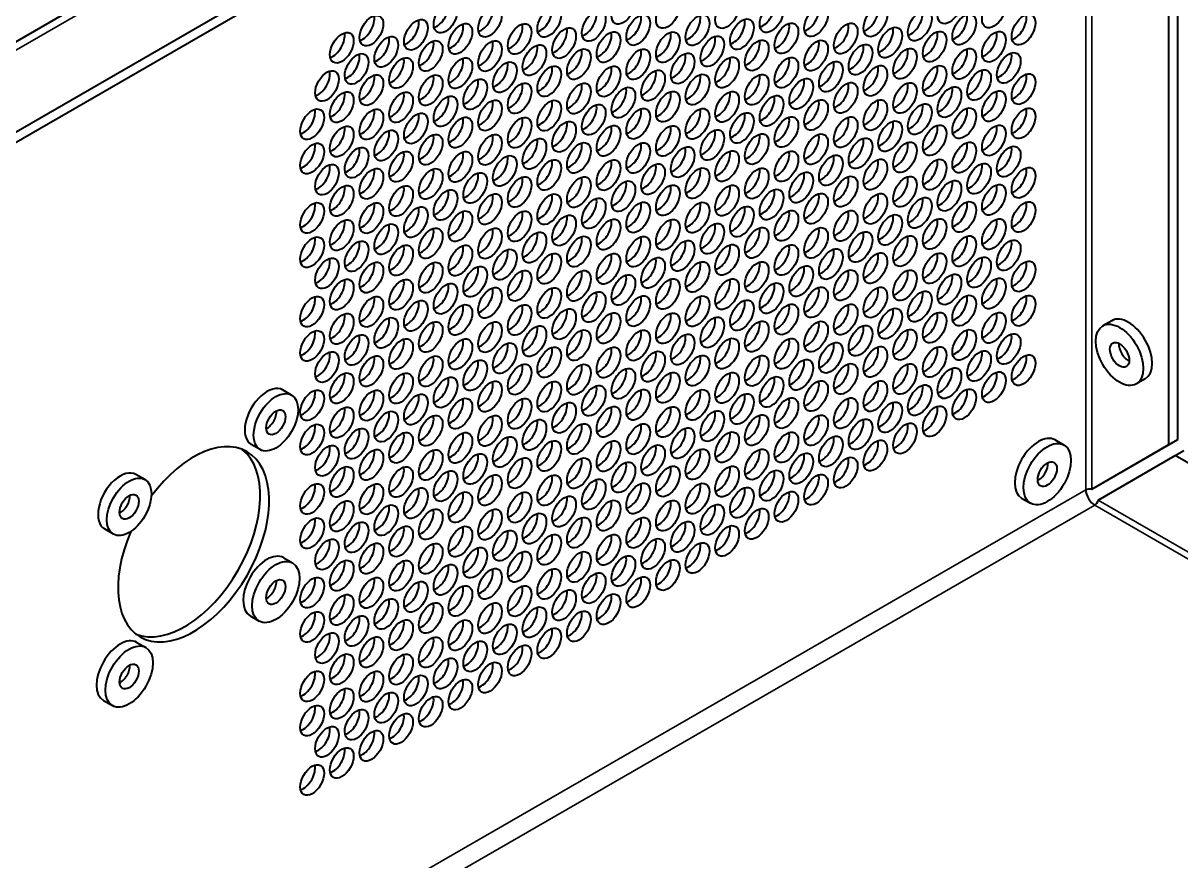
# Model space of a CAD drawing. Header units: millimetres. Extents: x 0 to 1682, y 0 to 1188.
# Drawn here: x 1311.4 to 1403.5, y 1005.6 to 1072.1 of the extents above; entities that cross this region are included whole.
import ezdxf

# ---------------------------------------------------------------- set-up
doc = ezdxf.new("R2010")
doc.units = ezdxf.units.MM
doc.header["$LTSCALE"] = 2
doc.layers.add('가시적인 것(ISO)', color=3, linetype='Continuous', lineweight=40)
doc.layers.add('가시적인 좁은 것(ISO)', color=3, linetype='Continuous', lineweight=35)

msp = doc.modelspace()

# ---------------------------------------------------------------- linework, layer by layer
at = {"layer": '가시적인 것(ISO)'}
for p, q in [((1216.002, 1016.064), (1395.607, 1119.492)), ((1403.205, 1039.045), (1403.205, 1116.679)), ((1402.262, 1116.136), (1222.657, 1012.708)), ((1402.498, 1038.638), (1402.498, 1116.272)), ((1402.262, 1115.318), (1222.657, 1011.891)), ((1397.962, 1048.484), (1397.255, 1048.077)), ((1400.623, 1043.863), (1399.916, 1043.455)), ((1332.74, 1042.573), (1332.033, 1042.98)), ((1330.245, 1038.24), (1329.538, 1038.647)), ((1393.458, 1039.003), (1394.165, 1038.595)), ((1396.37, 1035.081), (1402.498, 1038.638)), ((1397.077, 1035.489), (1403.205, 1039.045)), ((1402.498, 1038.638), (1403.205, 1039.045)), ((1396.87, 1034.215), (1402.998, 1037.772)), ((1402.998, 1037.772), (1403.705, 1038.179)), ((1547.377, 954.629), (1402.998, 1037.772)), ((1321.073, 1035.855), (1320.366, 1036.262)), ((1396.37, 1035.081), (1397.077, 1035.489)), ((1390.796, 1034.381), (1391.504, 1033.974)), ((1318.578, 1031.522), (1317.871, 1031.929)), ((1332.116, 1029.636), (1332.823, 1029.229)), ((1329.455, 1025.014), (1330.162, 1024.607)), ((1320.449, 1022.917), (1321.157, 1022.51)), ((1317.788, 1018.296), (1318.495, 1017.888))]:
    msp.add_line(p, q, dxfattribs=at)
for centre, major_axis in [((1359.129, 1073.261), (-0.665, -1.155)), ((1362.664, 1072.937), (-0.665, -1.155)), ((1385.056, 1073.301), (-0.665, -1.155)), ((1388.592, 1072.977), (-0.665, -1.155)), ((1344.987, 1072.562), (-0.665, -1.155)), ((1348.522, 1072.238), (-0.665, -1.155)), ((1353.236, 1072.227), (-0.665, -1.155)), ((1367.378, 1072.926), (-0.665, -1.155)), ((1370.914, 1072.602), (-0.665, -1.155)), ((1374.449, 1072.278), (-0.665, -1.155)), ((1379.164, 1072.268), (-0.665, -1.155)), ((1339.094, 1071.529), (-0.665, -1.155)), ((1342.63, 1071.205), (-0.665, -1.155)), ((1356.772, 1071.903), (-0.665, -1.155)), ((1360.307, 1071.579), (-0.665, -1.155)), ((1365.021, 1071.569), (-0.665, -1.155)), ((1368.557, 1071.245), (-0.665, -1.155)), ((1382.699, 1071.944), (-0.665, -1.155)), ((1386.235, 1071.62), (-0.665, -1.155)), ((1390.949, 1071.609), (-0.665, -1.155)), ((1336.737, 1070.171), (-0.665, -1.155)), ((1346.165, 1070.881), (-0.665, -1.155)), ((1350.879, 1070.87), (-0.665, -1.155)), ((1354.415, 1070.546), (-0.665, -1.155)), ((1357.95, 1070.222), (-0.665, -1.155)), ((1362.664, 1070.212), (-0.665, -1.155)), ((1372.093, 1070.921), (-0.665, -1.155)), ((1376.806, 1070.91), (-0.665, -1.155)), ((1380.342, 1070.586), (-0.665, -1.155)), ((1383.878, 1070.262), (-0.665, -1.155)), ((1388.592, 1070.252), (-0.665, -1.155)), ((1340.273, 1069.847), (-0.665, -1.155)), ((1343.808, 1069.523), (-0.665, -1.155)), ((1348.522, 1069.513), (-0.665, -1.155)), ((1366.2, 1069.888), (-0.665, -1.155)), ((1369.735, 1069.564), (-0.665, -1.155)), ((1374.449, 1069.553), (-0.665, -1.155)), ((1337.916, 1068.49), (-0.665, -1.155)), ((1352.058, 1069.189), (-0.665, -1.155)), ((1355.593, 1068.865), (-0.665, -1.155)), ((1360.307, 1068.854), (-0.665, -1.155)), ((1363.843, 1068.53), (-0.665, -1.155)), ((1377.985, 1069.229), (-0.665, -1.155)), ((1381.521, 1068.905), (-0.665, -1.155)), ((1386.235, 1068.895), (-0.665, -1.155)), ((1389.77, 1068.57), (-0.665, -1.155)), ((1341.451, 1068.166), (-0.665, -1.155)), ((1346.165, 1068.155), (-0.665, -1.155)), ((1349.701, 1067.831), (-0.665, -1.155)), ((1353.236, 1067.507), (-0.665, -1.155)), ((1357.95, 1067.497), (-0.665, -1.155)), ((1367.378, 1068.206), (-0.665, -1.155)), ((1372.093, 1068.196), (-0.665, -1.155)), ((1375.628, 1067.872), (-0.665, -1.155)), ((1379.164, 1067.548), (-0.665, -1.155)), ((1383.878, 1067.537), (-0.665, -1.155)), ((1335.559, 1067.133), (-0.665, -1.155)), ((1339.094, 1066.809), (-0.665, -1.155)), ((1343.808, 1066.798), (-0.665, -1.155)), ((1361.486, 1067.173), (-0.665, -1.155)), ((1365.021, 1066.849), (-0.665, -1.155)), ((1369.735, 1066.838), (-0.665, -1.155)), ((1373.271, 1066.514), (-0.665, -1.155)), ((1387.413, 1067.213), (-0.665, -1.155)), ((1390.949, 1066.889), (-0.665, -1.155)), ((1347.344, 1066.474), (-0.665, -1.155)), ((1350.879, 1066.15), (-0.665, -1.155)), ((1355.593, 1066.14), (-0.665, -1.155)), ((1359.129, 1065.816), (-0.665, -1.155)), ((1376.806, 1066.19), (-0.665, -1.155)), ((1381.521, 1066.18), (-0.665, -1.155)), ((1385.056, 1065.856), (-0.665, -1.155)), ((1336.737, 1065.451), (-0.665, -1.155)), ((1341.451, 1065.441), (-0.665, -1.155)), ((1344.987, 1065.117), (-0.665, -1.155)), ((1348.522, 1064.793), (-0.665, -1.155)), ((1353.236, 1064.782), (-0.665, -1.155)), ((1362.664, 1065.492), (-0.665, -1.155)), ((1367.378, 1065.481), (-0.665, -1.155)), ((1370.914, 1065.157), (-0.665, -1.155)), ((1374.449, 1064.833), (-0.665, -1.155)), ((1379.164, 1064.823), (-0.665, -1.155)), ((1388.592, 1065.532), (-0.665, -1.155)), ((1334.38, 1064.094), (-0.665, -1.155)), ((1339.094, 1064.083), (-0.665, -1.155)), ((1342.63, 1063.76), (-0.665, -1.155)), ((1356.772, 1064.458), (-0.665, -1.155)), ((1360.307, 1064.134), (-0.665, -1.155)), ((1365.021, 1064.124), (-0.665, -1.155)), ((1368.557, 1063.8), (-0.665, -1.155)), ((1382.699, 1064.498), (-0.665, -1.155)), ((1386.235, 1064.175), (-0.665, -1.155)), ((1390.949, 1064.164), (-0.665, -1.155)), ((1346.165, 1063.435), (-0.665, -1.155)), ((1350.879, 1063.425), (-0.665, -1.155)), ((1354.415, 1063.101), (-0.665, -1.155)), ((1372.093, 1063.476), (-0.665, -1.155)), ((1376.806, 1063.465), (-0.665, -1.155)), ((1380.342, 1063.141), (-0.665, -1.155)), ((1383.878, 1062.817), (-0.665, -1.155)), ((1388.592, 1062.807), (-0.665, -1.155)), ((1336.737, 1062.726), (-0.665, -1.155)), ((1340.273, 1062.402), (-0.665, -1.155)), ((1343.808, 1062.078), (-0.665, -1.155)), ((1348.522, 1062.068), (-0.665, -1.155)), ((1357.95, 1062.777), (-0.665, -1.155)), ((1362.664, 1062.766), (-0.665, -1.155)), ((1366.2, 1062.442), (-0.665, -1.155)), ((1369.735, 1062.118), (-0.665, -1.155)), ((1374.449, 1062.108), (-0.665, -1.155)), ((1334.38, 1061.369), (-0.665, -1.155)), ((1337.916, 1061.045), (-0.665, -1.155)), ((1352.058, 1061.744), (-0.665, -1.155)), ((1355.593, 1061.42), (-0.665, -1.155)), ((1360.307, 1061.409), (-0.665, -1.155)), ((1363.843, 1061.085), (-0.665, -1.155)), ((1377.985, 1061.784), (-0.665, -1.155)), ((1381.521, 1061.46), (-0.665, -1.155)), ((1386.235, 1061.449), (-0.665, -1.155)), ((1389.77, 1061.125), (-0.665, -1.155)), ((1341.451, 1060.721), (-0.665, -1.155)), ((1346.165, 1060.71), (-0.665, -1.155)), ((1349.701, 1060.386), (-0.665, -1.155)), ((1353.236, 1060.062), (-0.665, -1.155)), ((1357.95, 1060.052), (-0.665, -1.155)), ((1367.378, 1060.761), (-0.665, -1.155)), ((1372.093, 1060.751), (-0.665, -1.155)), ((1375.628, 1060.427), (-0.665, -1.155)), ((1379.164, 1060.103), (-0.665, -1.155)), ((1383.878, 1060.092), (-0.665, -1.155)), ((1335.559, 1059.688), (-0.665, -1.155)), ((1339.094, 1059.364), (-0.665, -1.155)), ((1343.808, 1059.353), (-0.665, -1.155)), ((1361.486, 1059.728), (-0.665, -1.155)), ((1365.021, 1059.404), (-0.665, -1.155)), ((1369.735, 1059.393), (-0.665, -1.155)), ((1387.413, 1059.768), (-0.665, -1.155)), ((1390.949, 1059.444), (-0.665, -1.155)), ((1347.344, 1059.029), (-0.665, -1.155)), ((1350.879, 1058.705), (-0.665, -1.155)), ((1355.593, 1058.694), (-0.665, -1.155)), ((1359.129, 1058.37), (-0.665, -1.155)), ((1373.271, 1059.069), (-0.665, -1.155)), ((1376.806, 1058.745), (-0.665, -1.155)), ((1381.521, 1058.735), (-0.665, -1.155)), ((1385.056, 1058.411), (-0.665, -1.155)), ((1336.737, 1058.006), (-0.665, -1.155)), ((1341.451, 1057.996), (-0.665, -1.155)), ((1344.987, 1057.672), (-0.665, -1.155)), ((1348.522, 1057.348), (-0.665, -1.155)), ((1353.236, 1057.337), (-0.665, -1.155)), ((1362.664, 1058.046), (-0.665, -1.155)), ((1367.378, 1058.036), (-0.665, -1.155)), ((1370.914, 1057.712), (-0.665, -1.155)), ((1374.449, 1057.388), (-0.665, -1.155)), ((1379.164, 1057.377), (-0.665, -1.155)), ((1388.592, 1058.087), (-0.665, -1.155)), ((1334.38, 1056.649), (-0.665, -1.155)), ((1339.094, 1056.638), (-0.665, -1.155)), ((1356.772, 1057.013), (-0.665, -1.155)), ((1360.307, 1056.689), (-0.665, -1.155)), ((1365.021, 1056.679), (-0.665, -1.155)), ((1382.699, 1057.053), (-0.665, -1.155)), ((1386.235, 1056.729), (-0.665, -1.155)), ((1390.949, 1056.719), (-0.665, -1.155)), ((1342.63, 1056.314), (-0.665, -1.155)), ((1346.165, 1055.99), (-0.665, -1.155)), ((1350.879, 1055.98), (-0.665, -1.155)), ((1354.415, 1055.656), (-0.665, -1.155)), ((1368.557, 1056.355), (-0.665, -1.155)), ((1372.093, 1056.031), (-0.665, -1.155)), ((1376.806, 1056.02), (-0.665, -1.155)), ((1380.342, 1055.696), (-0.665, -1.155)), ((1336.737, 1055.281), (-0.665, -1.155)), ((1340.273, 1054.957), (-0.665, -1.155)), ((1343.808, 1054.633), (-0.665, -1.155)), ((1348.522, 1054.622), (-0.665, -1.155)), ((1357.95, 1055.332), (-0.665, -1.155)), ((1362.664, 1055.321), (-0.665, -1.155)), ((1366.2, 1054.997), (-0.665, -1.155)), ((1369.735, 1054.673), (-0.665, -1.155)), ((1374.449, 1054.663), (-0.665, -1.155)), ((1383.878, 1055.372), (-0.665, -1.155)), ((1388.592, 1055.362), (-0.665, -1.155)), ((1334.38, 1053.924), (-0.665, -1.155)), ((1352.058, 1054.299), (-0.665, -1.155)), ((1355.593, 1053.974), (-0.665, -1.155)), ((1360.307, 1053.964), (-0.665, -1.155)), ((1363.843, 1053.64), (-0.665, -1.155)), ((1377.985, 1054.339), (-0.665, -1.155)), ((1381.521, 1054.015), (-0.665, -1.155)), ((1386.235, 1054.004), (-0.665, -1.155)), ((1389.77, 1053.68), (-0.665, -1.155)), ((1337.916, 1053.6), (-0.665, -1.155)), ((1341.451, 1053.276), (-0.665, -1.155)), ((1346.165, 1053.265), (-0.665, -1.155)), ((1349.701, 1052.941), (-0.665, -1.155)), ((1367.378, 1053.316), (-0.665, -1.155)), ((1372.093, 1053.305), (-0.665, -1.155)), ((1375.628, 1052.981), (-0.665, -1.155)), ((1335.559, 1052.242), (-0.665, -1.155)), ((1339.094, 1051.918), (-0.665, -1.155)), ((1343.808, 1051.908), (-0.665, -1.155)), ((1353.236, 1052.617), (-0.665, -1.155)), ((1357.95, 1052.607), (-0.665, -1.155)), ((1361.486, 1052.283), (-0.665, -1.155)), ((1365.021, 1051.959), (-0.665, -1.155)), ((1369.735, 1051.948), (-0.665, -1.155)), ((1379.164, 1052.657), (-0.665, -1.155)), ((1383.878, 1052.647), (-0.665, -1.155)), ((1387.413, 1052.323), (-0.665, -1.155)), ((1390.949, 1051.999), (-0.665, -1.155)), ((1347.344, 1051.584), (-0.665, -1.155)), ((1350.879, 1051.26), (-0.665, -1.155)), ((1355.593, 1051.249), (-0.665, -1.155)), ((1359.129, 1050.925), (-0.665, -1.155)), ((1373.271, 1051.624), (-0.665, -1.155)), ((1376.806, 1051.3), (-0.665, -1.155)), ((1381.521, 1051.29), (-0.665, -1.155)), ((1385.056, 1050.966), (-0.665, -1.155)), ((1336.737, 1050.561), (-0.665, -1.155)), ((1341.451, 1050.551), (-0.665, -1.155)), ((1344.987, 1050.227), (-0.665, -1.155)), ((1362.664, 1050.601), (-0.665, -1.155)), ((1367.378, 1050.591), (-0.665, -1.155)), ((1370.914, 1050.267), (-0.665, -1.155)), ((1374.449, 1049.943), (-0.665, -1.155)), ((1379.164, 1049.932), (-0.665, -1.155)), ((1388.592, 1050.642), (-0.665, -1.155)), ((1334.38, 1049.204), (-0.665, -1.155)), ((1339.094, 1049.193), (-0.665, -1.155)), ((1348.522, 1049.903), (-0.665, -1.155)), ((1353.236, 1049.892), (-0.665, -1.155)), ((1356.772, 1049.568), (-0.665, -1.155)), ((1360.307, 1049.244), (-0.665, -1.155)), ((1365.021, 1049.234), (-0.665, -1.155)), ((1382.699, 1049.608), (-0.665, -1.155)), ((1386.235, 1049.284), (-0.665, -1.155)), ((1390.949, 1049.274), (-0.665, -1.155)), ((1342.63, 1048.869), (-0.665, -1.155)), ((1346.165, 1048.545), (-0.665, -1.155)), ((1350.879, 1048.535), (-0.665, -1.155)), ((1354.415, 1048.211), (-0.665, -1.155)), ((1368.557, 1048.909), (-0.665, -1.155)), ((1372.093, 1048.585), (-0.665, -1.155)), ((1376.806, 1048.575), (-0.665, -1.155)), ((1380.342, 1048.251), (-0.665, -1.155)), ((1336.737, 1047.836), (-0.665, -1.155)), ((1340.273, 1047.512), (-0.665, -1.155)), ((1343.808, 1047.188), (-0.665, -1.155)), ((1348.522, 1047.177), (-0.665, -1.155)), ((1357.95, 1047.887), (-0.665, -1.155)), ((1362.664, 1047.876), (-0.665, -1.155)), ((1366.2, 1047.552), (-0.665, -1.155)), ((1369.735, 1047.228), (-0.665, -1.155)), ((1374.449, 1047.218), (-0.665, -1.155)), ((1383.878, 1047.927), (-0.665, -1.155)), ((1388.592, 1047.916), (-0.665, -1.155)), ((1334.38, 1046.479), (-0.665, -1.155)), ((1352.058, 1046.853), (-0.665, -1.155)), ((1355.593, 1046.529), (-0.665, -1.155)), ((1360.307, 1046.519), (-0.665, -1.155)), ((1377.985, 1046.894), (-0.665, -1.155)), ((1381.521, 1046.57), (-0.665, -1.155)), ((1386.235, 1046.559), (-0.665, -1.155)), ((1398.585, 1045.766), (-1.331, 2.311)), ((1337.916, 1046.155), (-0.665, -1.155)), ((1341.451, 1045.831), (-0.665, -1.155)), ((1346.165, 1045.82), (-0.665, -1.155)), ((1349.701, 1045.496), (-0.665, -1.155)), ((1363.843, 1046.195), (-0.665, -1.155)), ((1367.378, 1045.871), (-0.665, -1.155)), ((1372.093, 1045.86), (-0.665, -1.155)), ((1375.628, 1045.536), (-0.665, -1.155)), ((1389.77, 1046.235), (-0.665, -1.155)), ((1398.585, 1045.766), (-0.539, 0.936)), ((1335.559, 1044.797), (-0.665, -1.155)), ((1339.094, 1044.473), (-0.665, -1.155)), ((1343.808, 1044.463), (-0.665, -1.155)), ((1353.236, 1045.172), (-0.665, -1.155)), ((1357.95, 1045.162), (-0.665, -1.155)), ((1361.486, 1044.837), (-0.665, -1.155)), ((1365.021, 1044.514), (-0.665, -1.155)), ((1369.735, 1044.503), (-0.665, -1.155)), ((1379.164, 1045.212), (-0.665, -1.155)), ((1383.878, 1045.202), (-0.665, -1.155)), ((1387.413, 1044.878), (-0.665, -1.155)), ((1390.949, 1044.554), (-0.665, -1.155)), ((1347.344, 1044.139), (-0.665, -1.155)), ((1350.879, 1043.815), (-0.665, -1.155)), ((1355.593, 1043.804), (-0.665, -1.155)), ((1359.129, 1043.48), (-0.665, -1.155)), ((1373.271, 1044.179), (-0.665, -1.155)), ((1376.806, 1043.855), (-0.665, -1.155)), ((1381.521, 1043.844), (-0.665, -1.155)), ((1385.056, 1043.52), (-0.665, -1.155)), ((1336.737, 1043.116), (-0.665, -1.155)), ((1341.451, 1043.105), (-0.665, -1.155)), ((1344.987, 1042.781), (-0.665, -1.155)), ((1362.664, 1043.156), (-0.665, -1.155)), ((1367.378, 1043.146), (-0.665, -1.155)), ((1370.914, 1042.822), (-0.665, -1.155)), ((1388.592, 1043.196), (-0.665, -1.155)), ((1334.38, 1041.759), (-0.665, -1.155)), ((1339.094, 1041.748), (-0.665, -1.155)), ((1348.522, 1042.457), (-0.665, -1.155)), ((1353.236, 1042.447), (-0.665, -1.155)), ((1356.772, 1042.123), (-0.665, -1.155)), ((1360.307, 1041.799), (-0.665, -1.155)), ((1365.021, 1041.788), (-0.665, -1.155)), ((1374.449, 1042.498), (-0.665, -1.155)), ((1379.164, 1042.487), (-0.665, -1.155)), ((1382.699, 1042.163), (-0.665, -1.155)), ((1386.235, 1041.839), (-0.665, -1.155)), ((1331.492, 1040.406), (-1.248, -2.166)), ((1342.63, 1041.424), (-0.665, -1.155)), ((1346.165, 1041.1), (-0.665, -1.155)), ((1350.879, 1041.09), (-0.665, -1.155)), ((1354.415, 1040.766), (-0.665, -1.155)), ((1368.557, 1041.464), (-0.665, -1.155)), ((1372.093, 1041.14), (-0.665, -1.155)), ((1376.806, 1041.13), (-0.665, -1.155)), ((1380.342, 1040.806), (-0.665, -1.155)), ((1331.492, 1040.406), (-0.539, -0.936)), ((1336.737, 1040.391), (-0.665, -1.155)), ((1340.273, 1040.067), (-0.665, -1.155)), ((1357.95, 1040.442), (-0.665, -1.155)), ((1362.664, 1040.431), (-0.665, -1.155)), ((1366.2, 1040.107), (-0.665, -1.155)), ((1383.878, 1040.482), (-0.665, -1.155)), ((1334.38, 1039.033), (-0.665, -1.155)), ((1343.808, 1039.743), (-0.665, -1.155)), ((1348.522, 1039.732), (-0.665, -1.155)), ((1352.058, 1039.408), (-0.665, -1.155)), ((1355.593, 1039.084), (-0.665, -1.155)), ((1360.307, 1039.074), (-0.665, -1.155)), ((1369.735, 1039.783), (-0.665, -1.155)), ((1374.449, 1039.772), (-0.665, -1.155)), ((1377.985, 1039.449), (-0.665, -1.155)), ((1381.521, 1039.124), (-0.665, -1.155)), ((1337.916, 1038.709), (-0.665, -1.155)), ((1341.451, 1038.385), (-0.665, -1.155)), ((1346.165, 1038.375), (-0.665, -1.155)), ((1349.701, 1038.051), (-0.665, -1.155)), ((1363.843, 1038.75), (-0.665, -1.155)), ((1367.378, 1038.426), (-0.665, -1.155)), ((1372.093, 1038.415), (-0.665, -1.155)), ((1375.628, 1038.091), (-0.665, -1.155)), ((1335.559, 1037.352), (-0.665, -1.155)), ((1353.236, 1037.727), (-0.665, -1.155)), ((1357.95, 1037.716), (-0.665, -1.155)), ((1361.486, 1037.392), (-0.665, -1.155)), ((1365.021, 1037.068), (-0.665, -1.155)), ((1369.735, 1037.058), (-0.665, -1.155)), ((1379.164, 1037.767), (-0.665, -1.155)), ((1392.834, 1036.285), (-1.331, -2.311)), ((1339.094, 1037.028), (-0.665, -1.155)), ((1343.808, 1037.018), (-0.665, -1.155)), ((1347.344, 1036.694), (-0.665, -1.155)), ((1350.879, 1036.37), (-0.665, -1.155)), ((1355.593, 1036.359), (-0.665, -1.155)), ((1373.271, 1036.734), (-0.665, -1.155)), ((1376.806, 1036.41), (-0.665, -1.155)), ((1336.737, 1035.671), (-0.665, -1.155)), ((1341.451, 1035.66), (-0.665, -1.155)), ((1344.987, 1035.336), (-0.665, -1.155)), ((1359.129, 1036.035), (-0.665, -1.155)), ((1362.664, 1035.711), (-0.665, -1.155)), ((1367.378, 1035.701), (-0.665, -1.155)), ((1370.914, 1035.377), (-0.665, -1.155)), ((1392.834, 1036.285), (-0.539, -0.936)), ((1319.826, 1033.688), (-1.248, -2.166)), ((1334.38, 1034.313), (-0.665, -1.155)), ((1339.094, 1034.303), (-0.665, -1.155)), ((1348.522, 1035.012), (-0.665, -1.155)), ((1353.236, 1035.002), (-0.665, -1.155)), ((1356.772, 1034.678), (-0.665, -1.155)), ((1360.307, 1034.354), (-0.665, -1.155)), ((1365.021, 1034.343), (-0.665, -1.155)), ((1374.449, 1035.053), (-0.665, -1.155)), ((1319.826, 1033.688), (-0.539, -0.936)), ((1342.63, 1033.979), (-0.665, -1.155)), ((1346.165, 1033.655), (-0.665, -1.155)), ((1350.879, 1033.644), (-0.665, -1.155)), ((1368.557, 1034.019), (-0.665, -1.155)), ((1372.093, 1033.695), (-0.665, -1.155)), ((1336.737, 1032.946), (-0.665, -1.155)), ((1340.273, 1032.622), (-0.665, -1.155)), ((1354.415, 1033.32), (-0.665, -1.155)), ((1357.95, 1032.996), (-0.665, -1.155)), ((1362.664, 1032.986), (-0.665, -1.155)), ((1366.2, 1032.662), (-0.665, -1.155)), ((1334.38, 1031.588), (-0.665, -1.155)), ((1343.808, 1032.298), (-0.665, -1.155)), ((1348.522, 1032.287), (-0.665, -1.155)), ((1352.058, 1031.963), (-0.665, -1.155)), ((1355.593, 1031.639), (-0.665, -1.155)), ((1360.307, 1031.629), (-0.665, -1.155)), ((1369.735, 1032.338), (-0.665, -1.155)), ((1337.916, 1031.264), (-0.665, -1.155)), ((1341.451, 1030.94), (-0.665, -1.155)), ((1346.165, 1030.93), (-0.665, -1.155)), ((1349.701, 1030.606), (-0.665, -1.155)), ((1363.843, 1031.305), (-0.665, -1.155)), ((1367.378, 1030.981), (-0.665, -1.155)), ((1335.559, 1029.907), (-0.665, -1.155)), ((1353.236, 1030.282), (-0.665, -1.155)), ((1357.95, 1030.271), (-0.665, -1.155)), ((1361.486, 1029.947), (-0.665, -1.155)), ((1339.094, 1029.583), (-0.665, -1.155)), ((1343.808, 1029.573), (-0.665, -1.155)), ((1347.344, 1029.248), (-0.665, -1.155)), ((1350.879, 1028.924), (-0.665, -1.155)), ((1355.593, 1028.914), (-0.665, -1.155)), ((1365.021, 1029.623), (-0.665, -1.155)), ((1331.492, 1026.918), (-1.331, -2.311)), ((1336.737, 1028.226), (-0.665, -1.155)), ((1341.451, 1028.215), (-0.665, -1.155)), ((1344.987, 1027.891), (-0.665, -1.155)), ((1359.129, 1028.59), (-0.665, -1.155)), ((1362.664, 1028.266), (-0.665, -1.155)), ((1348.522, 1027.567), (-0.665, -1.155)), ((1353.236, 1027.557), (-0.665, -1.155)), ((1356.772, 1027.233), (-0.665, -1.155)), ((1360.307, 1026.909), (-0.665, -1.155)), ((1331.492, 1026.918), (-0.539, -0.936)), ((1334.38, 1026.868), (-0.665, -1.155)), ((1339.094, 1026.858), (-0.665, -1.155)), ((1342.63, 1026.534), (-0.665, -1.155)), ((1346.165, 1026.21), (-0.665, -1.155)), ((1350.879, 1026.199), (-0.665, -1.155)), ((1336.737, 1025.501), (-0.665, -1.155)), ((1340.273, 1025.176), (-0.665, -1.155)), ((1354.415, 1025.875), (-0.665, -1.155)), ((1357.95, 1025.551), (-0.665, -1.155)), ((1334.38, 1024.143), (-0.665, -1.155)), ((1343.808, 1024.853), (-0.665, -1.155)), ((1348.522, 1024.842), (-0.665, -1.155)), ((1352.058, 1024.518), (-0.665, -1.155)), ((1355.593, 1024.194), (-0.665, -1.155)), ((1337.916, 1023.819), (-0.665, -1.155)), ((1341.451, 1023.495), (-0.665, -1.155)), ((1346.165, 1023.485), (-0.665, -1.155)), ((1335.559, 1022.462), (-0.665, -1.155)), ((1349.701, 1023.161), (-0.665, -1.155)), ((1353.236, 1022.837), (-0.665, -1.155)), ((1319.826, 1020.199), (-1.331, -2.311)), ((1339.094, 1022.138), (-0.665, -1.155)), ((1343.808, 1022.127), (-0.665, -1.155)), ((1347.344, 1021.803), (-0.665, -1.155)), ((1350.879, 1021.479), (-0.665, -1.155)), ((1336.737, 1020.781), (-0.665, -1.155)), ((1341.451, 1020.77), (-0.665, -1.155)), ((1319.826, 1020.199), (-0.539, -0.936)), ((1344.987, 1020.446), (-0.665, -1.155)), ((1348.522, 1020.122), (-0.665, -1.155)), ((1334.38, 1019.423), (-0.665, -1.155)), ((1339.094, 1019.413), (-0.665, -1.155)), ((1342.63, 1019.089), (-0.665, -1.155)), ((1346.165, 1018.765), (-0.665, -1.155)), ((1336.737, 1018.055), (-0.665, -1.155)), ((1340.273, 1017.731), (-0.665, -1.155)), ((1343.808, 1017.407), (-0.665, -1.155)), ((1334.38, 1016.698), (-0.665, -1.155)), ((1337.916, 1016.374), (-0.665, -1.155)), ((1341.451, 1016.05), (-0.665, -1.155)), ((1335.559, 1015.017), (-0.665, -1.155)), ((1339.094, 1014.693), (-0.665, -1.155)), ((1336.737, 1013.335), (-0.665, -1.155)), ((1334.38, 1011.978), (-0.665, -1.155))]:
    msp.add_ellipse(centre, major_axis=major_axis, ratio=0.578093, dxfattribs=at)
for centre, major_axis, start_param, end_param in [((1344.28, 1072.969), (0.665, 1.155), 3.699377, 5.725401), ((1347.815, 1072.645), (0.665, 1.155), 3.699377, 5.725401), ((1352.529, 1072.635), (0.665, 1.155), 3.699377, 5.725401), ((1370.207, 1073.009), (0.665, 1.155), 3.699377, 5.725401), ((1373.742, 1072.685), (0.665, 1.155), 3.699377, 5.725401), ((1378.456, 1072.675), (0.665, 1.155), 3.699377, 5.725401), ((1338.387, 1071.936), (0.665, 1.155), 3.699377, 5.725401), ((1356.065, 1072.311), (0.665, 1.155), 3.699377, 5.725401), ((1359.6, 1071.987), (0.665, 1.155), 3.699377, 5.725401), ((1364.314, 1071.976), (0.665, 1.155), 3.699377, 5.725401), ((1381.992, 1072.351), (0.665, 1.155), 3.699377, 5.725401), ((1385.528, 1072.027), (0.665, 1.155), 3.699377, 5.725401), ((1390.242, 1072.016), (0.665, 1.155), 3.699377, 5.725401), ((1341.923, 1071.612), (0.665, 1.155), 3.699377, 5.725401), ((1345.458, 1071.288), (0.665, 1.155), 3.699377, 5.725401), ((1350.172, 1071.277), (0.665, 1.155), 3.699377, 5.725401), ((1353.708, 1070.953), (0.665, 1.155), 3.699377, 5.725401), ((1367.85, 1071.652), (0.665, 1.155), 3.699377, 5.725401), ((1371.385, 1071.328), (0.665, 1.155), 3.699377, 5.725401), ((1376.099, 1071.318), (0.665, 1.155), 3.699377, 5.725401), ((1379.635, 1070.994), (0.665, 1.155), 3.699377, 5.725401), ((1336.03, 1070.579), (0.665, 1.155), 3.699377, 5.725401), ((1339.565, 1070.254), (0.665, 1.155), 3.699377, 5.725401), ((1343.101, 1069.931), (0.665, 1.155), 3.699377, 5.725401), ((1347.815, 1069.92), (0.665, 1.155), 3.699377, 5.725401), ((1357.243, 1070.629), (0.665, 1.155), 3.699377, 5.725401), ((1361.957, 1070.619), (0.665, 1.155), 3.699377, 5.725401), ((1365.493, 1070.295), (0.665, 1.155), 3.699377, 5.725401), ((1369.028, 1069.971), (0.665, 1.155), 3.699377, 5.725401), ((1373.742, 1069.96), (0.665, 1.155), 3.699377, 5.725401), ((1383.17, 1070.669), (0.665, 1.155), 3.699377, 5.725401), ((1387.884, 1070.659), (0.665, 1.155), 3.699377, 5.725401), ((1351.351, 1069.596), (0.665, 1.155), 3.699377, 5.725401), ((1354.886, 1069.272), (0.665, 1.155), 3.699377, 5.725401), ((1359.6, 1069.261), (0.665, 1.155), 3.699377, 5.725401), ((1363.136, 1068.937), (0.665, 1.155), 3.699377, 5.725401), ((1377.278, 1069.636), (0.665, 1.155), 3.699377, 5.725401), ((1380.813, 1069.312), (0.665, 1.155), 3.699377, 5.725401), ((1385.528, 1069.302), (0.665, 1.155), 3.699377, 5.725401), ((1389.063, 1068.978), (0.665, 1.155), 3.699377, 5.725401), ((1337.209, 1068.897), (0.665, 1.155), 3.699377, 5.725401), ((1340.744, 1068.573), (0.665, 1.155), 3.699377, 5.725401), ((1345.458, 1068.563), (0.665, 1.155), 3.699377, 5.725401), ((1348.994, 1068.239), (0.665, 1.155), 3.699377, 5.725401), ((1366.671, 1068.613), (0.665, 1.155), 3.699377, 5.725401), ((1371.385, 1068.603), (0.665, 1.155), 3.699377, 5.725401), ((1374.921, 1068.279), (0.665, 1.155), 3.699377, 5.725401), ((1334.852, 1067.54), (0.665, 1.155), 3.699377, 5.725401), ((1338.387, 1067.216), (0.665, 1.155), 3.699377, 5.725401), ((1343.101, 1067.205), (0.665, 1.155), 3.699377, 5.725401), ((1352.529, 1067.915), (0.665, 1.155), 3.699377, 5.725401), ((1357.243, 1067.904), (0.665, 1.155), 3.699377, 5.725401), ((1360.779, 1067.58), (0.665, 1.155), 3.699377, 5.725401), ((1364.314, 1067.256), (0.665, 1.155), 3.699377, 5.725401), ((1369.028, 1067.246), (0.665, 1.155), 3.699377, 5.725401), ((1378.456, 1067.955), (0.665, 1.155), 3.699377, 5.725401), ((1383.17, 1067.944), (0.665, 1.155), 3.699377, 5.725401), ((1386.706, 1067.62), (0.665, 1.155), 3.699377, 5.725401), ((1390.242, 1067.296), (0.665, 1.155), 3.699377, 5.725401), ((1346.637, 1066.881), (0.665, 1.155), 3.699377, 5.725401), ((1350.172, 1066.557), (0.665, 1.155), 3.699377, 5.725401), ((1354.886, 1066.547), (0.665, 1.155), 3.699377, 5.725401), ((1358.422, 1066.223), (0.665, 1.155), 3.699377, 5.725401), ((1372.564, 1066.922), (0.665, 1.155), 3.699377, 5.725401), ((1376.099, 1066.598), (0.665, 1.155), 3.699377, 5.725401), ((1380.813, 1066.587), (0.665, 1.155), 3.699377, 5.725401), ((1384.349, 1066.263), (0.665, 1.155), 3.699377, 5.725401), ((1336.03, 1065.859), (0.665, 1.155), 3.699377, 5.725401), ((1340.744, 1065.848), (0.665, 1.155), 3.699377, 5.725401), ((1344.28, 1065.524), (0.665, 1.155), 3.699377, 5.725401), ((1361.957, 1065.899), (0.665, 1.155), 3.699377, 5.725401), ((1366.671, 1065.888), (0.665, 1.155), 3.699377, 5.725401), ((1370.207, 1065.564), (0.665, 1.155), 3.699377, 5.725401), ((1373.742, 1065.24), (0.665, 1.155), 3.699377, 5.725401), ((1387.884, 1065.939), (0.665, 1.155), 3.699377, 5.725401), ((1333.673, 1064.501), (0.665, 1.155), 3.699377, 5.725401), ((1338.387, 1064.491), (0.665, 1.155), 3.699377, 5.725401), ((1347.815, 1065.2), (0.665, 1.155), 3.699377, 5.725401), ((1352.529, 1065.189), (0.665, 1.155), 3.699377, 5.725401), ((1356.065, 1064.866), (0.665, 1.155), 3.699377, 5.725401), ((1359.6, 1064.541), (0.665, 1.155), 3.699377, 5.725401), ((1364.314, 1064.531), (0.665, 1.155), 3.699377, 5.725401), ((1378.456, 1065.23), (0.665, 1.155), 3.699377, 5.725401), ((1381.992, 1064.906), (0.665, 1.155), 3.699377, 5.725401), ((1385.528, 1064.582), (0.665, 1.155), 3.699377, 5.725401), ((1390.242, 1064.571), (0.665, 1.155), 3.699377, 5.725401), ((1341.923, 1064.167), (0.665, 1.155), 3.699377, 5.725401), ((1345.458, 1063.843), (0.665, 1.155), 3.699377, 5.725401), ((1350.172, 1063.832), (0.665, 1.155), 3.699377, 5.725401), ((1353.708, 1063.508), (0.665, 1.155), 3.699377, 5.725401), ((1367.85, 1064.207), (0.665, 1.155), 3.699377, 5.725401), ((1371.385, 1063.883), (0.665, 1.155), 3.699377, 5.725401), ((1376.099, 1063.872), (0.665, 1.155), 3.699377, 5.725401), ((1379.635, 1063.548), (0.665, 1.155), 3.699377, 5.725401), ((1336.03, 1063.133), (0.665, 1.155), 3.699377, 5.725401), ((1339.565, 1062.809), (0.665, 1.155), 3.699377, 5.725401), ((1343.101, 1062.485), (0.665, 1.155), 3.699377, 5.725401), ((1357.243, 1063.184), (0.665, 1.155), 3.699377, 5.725401), ((1361.957, 1063.174), (0.665, 1.155), 3.699377, 5.725401), ((1365.493, 1062.85), (0.665, 1.155), 3.699377, 5.725401), ((1369.028, 1062.526), (0.665, 1.155), 3.699377, 5.725401), ((1373.742, 1062.515), (0.665, 1.155), 3.699377, 5.725401), ((1383.17, 1063.224), (0.665, 1.155), 3.699377, 5.725401), ((1387.884, 1063.214), (0.665, 1.155), 3.699377, 5.725401), ((1333.673, 1061.776), (0.665, 1.155), 3.699377, 5.725401), ((1347.815, 1062.475), (0.665, 1.155), 3.699377, 5.725401), ((1351.351, 1062.151), (0.665, 1.155), 3.699377, 5.725401), ((1354.886, 1061.827), (0.665, 1.155), 3.699377, 5.725401), ((1359.6, 1061.816), (0.665, 1.155), 3.699377, 5.725401), ((1377.278, 1062.191), (0.665, 1.155), 3.699377, 5.725401), ((1380.813, 1061.867), (0.665, 1.155), 3.699377, 5.725401), ((1385.528, 1061.857), (0.665, 1.155), 3.699377, 5.725401), ((1337.209, 1061.452), (0.665, 1.155), 3.699377, 5.725401), ((1340.744, 1061.128), (0.665, 1.155), 3.699377, 5.725401), ((1345.458, 1061.117), (0.665, 1.155), 3.699377, 5.725401), ((1348.994, 1060.794), (0.665, 1.155), 3.699377, 5.725401), ((1363.136, 1061.492), (0.665, 1.155), 3.699377, 5.725401), ((1366.671, 1061.168), (0.665, 1.155), 3.699377, 5.725401), ((1371.385, 1061.158), (0.665, 1.155), 3.699377, 5.725401), ((1374.921, 1060.834), (0.665, 1.155), 3.699377, 5.725401), ((1389.063, 1061.533), (0.665, 1.155), 3.699377, 5.725401), ((1334.852, 1060.095), (0.665, 1.155), 3.699377, 5.725401), ((1338.387, 1059.771), (0.665, 1.155), 3.699377, 5.725401), ((1343.101, 1059.76), (0.665, 1.155), 3.699377, 5.725401), ((1352.529, 1060.469), (0.665, 1.155), 3.699377, 5.725401), ((1357.243, 1060.459), (0.665, 1.155), 3.699377, 5.725401), ((1360.779, 1060.135), (0.665, 1.155), 3.699377, 5.725401), ((1364.314, 1059.811), (0.665, 1.155), 3.699377, 5.725401), ((1369.028, 1059.8), (0.665, 1.155), 3.699377, 5.725401), ((1378.456, 1060.51), (0.665, 1.155), 3.699377, 5.725401), ((1383.17, 1060.499), (0.665, 1.155), 3.699377, 5.725401), ((1386.706, 1060.175), (0.665, 1.155), 3.699377, 5.725401), ((1390.242, 1059.851), (0.665, 1.155), 3.699377, 5.725401), ((1346.637, 1059.436), (0.665, 1.155), 3.699377, 5.725401), ((1350.172, 1059.112), (0.665, 1.155), 3.699377, 5.725401), ((1354.886, 1059.102), (0.665, 1.155), 3.699377, 5.725401), ((1372.564, 1059.476), (0.665, 1.155), 3.699377, 5.725401), ((1376.099, 1059.152), (0.665, 1.155), 3.699377, 5.725401), ((1380.813, 1059.142), (0.665, 1.155), 3.699377, 5.725401), ((1384.349, 1058.818), (0.665, 1.155), 3.699377, 5.725401), ((1336.03, 1058.413), (0.665, 1.155), 3.699377, 5.725401), ((1340.744, 1058.403), (0.665, 1.155), 3.699377, 5.725401), ((1344.28, 1058.079), (0.665, 1.155), 3.699377, 5.725401), ((1358.422, 1058.778), (0.665, 1.155), 3.699377, 5.725401), ((1361.957, 1058.454), (0.665, 1.155), 3.699377, 5.725401), ((1366.671, 1058.443), (0.665, 1.155), 3.699377, 5.725401), ((1370.207, 1058.119), (0.665, 1.155), 3.699377, 5.725401), ((1387.884, 1058.494), (0.665, 1.155), 3.699377, 5.725401), ((1333.673, 1057.056), (0.665, 1.155), 3.699377, 5.725401), ((1338.387, 1057.046), (0.665, 1.155), 3.699377, 5.725401), ((1347.815, 1057.755), (0.665, 1.155), 3.699377, 5.725401), ((1352.529, 1057.744), (0.665, 1.155), 3.699377, 5.725401), ((1356.065, 1057.42), (0.665, 1.155), 3.699377, 5.725401), ((1359.6, 1057.096), (0.665, 1.155), 3.699377, 5.725401), ((1364.314, 1057.086), (0.665, 1.155), 3.699377, 5.725401), ((1373.742, 1057.795), (0.665, 1.155), 3.699377, 5.725401), ((1378.456, 1057.785), (0.665, 1.155), 3.699377, 5.725401), ((1381.992, 1057.461), (0.665, 1.155), 3.699377, 5.725401), ((1385.528, 1057.137), (0.665, 1.155), 3.699377, 5.725401), ((1390.242, 1057.126), (0.665, 1.155), 3.699377, 5.725401), ((1341.923, 1056.722), (0.665, 1.155), 3.699377, 5.725401), ((1345.458, 1056.398), (0.665, 1.155), 3.699377, 5.725401), ((1350.172, 1056.387), (0.665, 1.155), 3.699377, 5.725401), ((1353.708, 1056.063), (0.665, 1.155), 3.699377, 5.725401), ((1367.85, 1056.762), (0.665, 1.155), 3.699377, 5.725401), ((1371.385, 1056.438), (0.665, 1.155), 3.699377, 5.725401), ((1376.099, 1056.427), (0.665, 1.155), 3.699377, 5.725401), ((1379.635, 1056.103), (0.665, 1.155), 3.699377, 5.725401), ((1336.03, 1055.688), (0.665, 1.155), 3.699377, 5.725401), ((1339.565, 1055.364), (0.665, 1.155), 3.699377, 5.725401), ((1357.243, 1055.739), (0.665, 1.155), 3.699377, 5.725401), ((1361.957, 1055.728), (0.665, 1.155), 3.699377, 5.725401), ((1365.493, 1055.404), (0.665, 1.155), 3.699377, 5.725401), ((1383.17, 1055.779), (0.665, 1.155), 3.699377, 5.725401), ((1387.884, 1055.769), (0.665, 1.155), 3.699377, 5.725401), ((1333.673, 1054.331), (0.665, 1.155), 3.699377, 5.725401), ((1343.101, 1055.04), (0.665, 1.155), 3.699377, 5.725401), ((1347.815, 1055.03), (0.665, 1.155), 3.699377, 5.725401), ((1351.351, 1054.706), (0.665, 1.155), 3.699377, 5.725401), ((1354.886, 1054.382), (0.665, 1.155), 3.699377, 5.725401), ((1359.6, 1054.371), (0.665, 1.155), 3.699377, 5.725401), ((1369.028, 1055.08), (0.665, 1.155), 3.699377, 5.725401), ((1373.742, 1055.07), (0.665, 1.155), 3.699377, 5.725401), ((1377.278, 1054.746), (0.665, 1.155), 3.699377, 5.725401), ((1380.813, 1054.422), (0.665, 1.155), 3.699377, 5.725401), ((1385.528, 1054.411), (0.665, 1.155), 3.699377, 5.725401), ((1337.209, 1054.007), (0.665, 1.155), 3.699377, 5.725401), ((1340.744, 1053.683), (0.665, 1.155), 3.699377, 5.725401), ((1345.458, 1053.672), (0.665, 1.155), 3.699377, 5.725401), ((1348.994, 1053.348), (0.665, 1.155), 3.699377, 5.725401), ((1363.136, 1054.047), (0.665, 1.155), 3.699377, 5.725401), ((1366.671, 1053.723), (0.665, 1.155), 3.699377, 5.725401), ((1371.385, 1053.713), (0.665, 1.155), 3.699377, 5.725401), ((1374.921, 1053.389), (0.665, 1.155), 3.699377, 5.725401), ((1389.063, 1054.087), (0.665, 1.155), 3.699377, 5.725401), ((1334.852, 1052.65), (0.665, 1.155), 3.699377, 5.725401), ((1352.529, 1053.024), (0.665, 1.155), 3.699377, 5.725401), ((1357.243, 1053.014), (0.665, 1.155), 3.699377, 5.725401), ((1360.779, 1052.69), (0.665, 1.155), 3.699377, 5.725401), ((1364.314, 1052.366), (0.665, 1.155), 3.699377, 5.725401), ((1369.028, 1052.355), (0.665, 1.155), 3.699377, 5.725401), ((1378.456, 1053.065), (0.665, 1.155), 3.699377, 5.725401), ((1383.17, 1053.054), (0.665, 1.155), 3.699377, 5.725401), ((1386.706, 1052.73), (0.665, 1.155), 3.699377, 5.725401), ((1390.242, 1052.406), (0.665, 1.155), 3.699377, 5.725401), ((1338.387, 1052.326), (0.665, 1.155), 3.699377, 5.725401), ((1343.101, 1052.315), (0.665, 1.155), 3.699377, 5.725401), ((1346.637, 1051.991), (0.665, 1.155), 3.699377, 5.725401), ((1350.172, 1051.667), (0.665, 1.155), 3.699377, 5.725401), ((1354.886, 1051.657), (0.665, 1.155), 3.699377, 5.725401), ((1372.564, 1052.031), (0.665, 1.155), 3.699377, 5.725401), ((1376.099, 1051.707), (0.665, 1.155), 3.699377, 5.725401), ((1380.813, 1051.697), (0.665, 1.155), 3.699377, 5.725401), ((1336.03, 1050.968), (0.665, 1.155), 3.699377, 5.725401), ((1340.744, 1050.958), (0.665, 1.155), 3.699377, 5.725401), ((1344.28, 1050.634), (0.665, 1.155), 3.699377, 5.725401), ((1358.422, 1051.333), (0.665, 1.155), 3.699377, 5.725401), ((1361.957, 1051.008), (0.665, 1.155), 3.699377, 5.725401), ((1366.671, 1050.998), (0.665, 1.155), 3.699377, 5.725401), ((1370.207, 1050.674), (0.665, 1.155), 3.699377, 5.725401), ((1384.349, 1051.373), (0.665, 1.155), 3.699377, 5.725401), ((1387.884, 1051.049), (0.665, 1.155), 3.699377, 5.725401), ((1333.673, 1049.611), (0.665, 1.155), 3.699377, 5.725401), ((1338.387, 1049.6), (0.665, 1.155), 3.699377, 5.725401), ((1347.815, 1050.31), (0.665, 1.155), 3.699377, 5.725401), ((1352.529, 1050.299), (0.665, 1.155), 3.699377, 5.725401), ((1356.065, 1049.975), (0.665, 1.155), 3.699377, 5.725401), ((1359.6, 1049.651), (0.665, 1.155), 3.699377, 5.725401), ((1364.314, 1049.641), (0.665, 1.155), 3.699377, 5.725401), ((1373.742, 1050.35), (0.665, 1.155), 3.699377, 5.725401), ((1378.456, 1050.339), (0.665, 1.155), 3.699377, 5.725401), ((1381.992, 1050.015), (0.665, 1.155), 3.699377, 5.725401), ((1385.528, 1049.691), (0.665, 1.155), 3.699377, 5.725401), ((1390.242, 1049.681), (0.665, 1.155), 3.699377, 5.725401), ((1341.923, 1049.276), (0.665, 1.155), 3.699377, 5.725401), ((1345.458, 1048.952), (0.665, 1.155), 3.699377, 5.725401), ((1350.172, 1048.942), (0.665, 1.155), 3.699377, 5.725401), ((1367.85, 1049.317), (0.665, 1.155), 3.699377, 5.725401), ((1371.385, 1048.993), (0.665, 1.155), 3.699377, 5.725401), ((1376.099, 1048.982), (0.665, 1.155), 3.699377, 5.725401), ((1336.03, 1048.243), (0.665, 1.155), 3.699377, 5.725401), ((1339.565, 1047.919), (0.665, 1.155), 3.699377, 5.725401), ((1353.708, 1048.618), (0.665, 1.155), 3.699377, 5.725401), ((1357.243, 1048.294), (0.665, 1.155), 3.699377, 5.725401), ((1361.957, 1048.283), (0.665, 1.155), 3.699377, 5.725401), ((1365.493, 1047.959), (0.665, 1.155), 3.699377, 5.725401), ((1379.635, 1048.658), (0.665, 1.155), 3.699377, 5.725401), ((1383.17, 1048.334), (0.665, 1.155), 3.699377, 5.725401), ((1387.884, 1048.324), (0.665, 1.155), 3.699377, 5.725401), ((1399.293, 1046.173), (-1.331, 2.311), 3.141593, 6.283185), ((1333.673, 1046.886), (0.665, 1.155), 3.699377, 5.725401), ((1343.101, 1047.595), (0.665, 1.155), 3.699377, 5.725401), ((1347.815, 1047.585), (0.665, 1.155), 3.699377, 5.725401), ((1351.351, 1047.261), (0.665, 1.155), 3.699377, 5.725401), ((1354.886, 1046.937), (0.665, 1.155), 3.699377, 5.725401), ((1359.6, 1046.926), (0.665, 1.155), 3.699377, 5.725401), ((1369.028, 1047.635), (0.665, 1.155), 3.699377, 5.725401), ((1373.742, 1047.625), (0.665, 1.155), 3.699377, 5.725401), ((1377.278, 1047.301), (0.665, 1.155), 3.699377, 5.725401), ((1380.813, 1046.977), (0.665, 1.155), 3.699377, 5.725401), ((1385.528, 1046.966), (0.665, 1.155), 3.699377, 5.725401), ((1337.209, 1046.562), (0.665, 1.155), 3.699377, 5.725401), ((1340.744, 1046.238), (0.665, 1.155), 3.699377, 5.725401), ((1345.458, 1046.227), (0.665, 1.155), 3.699377, 5.725401), ((1363.136, 1046.602), (0.665, 1.155), 3.699377, 5.725401), ((1366.671, 1046.278), (0.665, 1.155), 3.699377, 5.725401), ((1371.385, 1046.268), (0.665, 1.155), 3.699377, 5.725401), ((1374.921, 1045.943), (0.665, 1.155), 3.699377, 5.725401), ((1389.063, 1046.642), (0.665, 1.155), 3.699377, 5.725401), ((1334.852, 1045.205), (0.665, 1.155), 3.699377, 5.725401), ((1348.994, 1045.903), (0.665, 1.155), 3.699377, 5.725401), ((1352.529, 1045.579), (0.665, 1.155), 3.699377, 5.725401), ((1357.243, 1045.569), (0.665, 1.155), 3.699377, 5.725401), ((1360.779, 1045.245), (0.665, 1.155), 3.699377, 5.725401), ((1378.456, 1045.62), (0.665, 1.155), 3.699377, 5.725401), ((1383.17, 1045.609), (0.665, 1.155), 3.699377, 5.725401), ((1386.706, 1045.285), (0.665, 1.155), 3.699377, 5.725401), ((1399.293, 1046.173), (0.539, -0.936), 3.853215, 5.571563), ((1338.387, 1044.88), (0.665, 1.155), 3.699377, 5.725401), ((1343.101, 1044.87), (0.665, 1.155), 3.699377, 5.725401), ((1346.637, 1044.546), (0.665, 1.155), 3.699377, 5.725401), ((1350.172, 1044.222), (0.665, 1.155), 3.699377, 5.725401), ((1354.886, 1044.211), (0.665, 1.155), 3.699377, 5.725401), ((1364.314, 1044.921), (0.665, 1.155), 3.699377, 5.725401), ((1369.028, 1044.91), (0.665, 1.155), 3.699377, 5.725401), ((1372.564, 1044.586), (0.665, 1.155), 3.699377, 5.725401), ((1376.099, 1044.262), (0.665, 1.155), 3.699377, 5.725401), ((1380.813, 1044.252), (0.665, 1.155), 3.699377, 5.725401), ((1390.242, 1044.961), (0.665, 1.155), 3.699377, 5.725401), ((1336.03, 1043.523), (0.665, 1.155), 3.699377, 5.725401), ((1340.744, 1043.513), (0.665, 1.155), 3.699377, 5.725401), ((1344.28, 1043.189), (0.665, 1.155), 3.699377, 5.725401), ((1358.422, 1043.887), (0.665, 1.155), 3.699377, 5.725401), ((1361.957, 1043.563), (0.665, 1.155), 3.699377, 5.725401), ((1366.671, 1043.553), (0.665, 1.155), 3.699377, 5.725401), ((1370.207, 1043.229), (0.665, 1.155), 3.699377, 5.725401), ((1384.349, 1043.928), (0.665, 1.155), 3.699377, 5.725401), ((1387.884, 1043.604), (0.665, 1.155), 3.699377, 5.725401), ((1330.785, 1040.814), (1.248, 2.166), 0, 3.141593), ((1347.815, 1042.865), (0.665, 1.155), 3.699377, 5.725401), ((1352.529, 1042.854), (0.665, 1.155), 3.699377, 5.725401), ((1356.065, 1042.53), (0.665, 1.155), 3.699377, 5.725401), ((1373.742, 1042.905), (0.665, 1.155), 3.699377, 5.725401), ((1378.456, 1042.894), (0.665, 1.155), 3.699377, 5.725401), ((1381.992, 1042.57), (0.665, 1.155), 3.699377, 5.725401), ((1385.528, 1042.246), (0.665, 1.155), 3.699377, 5.725401), ((1333.673, 1042.166), (0.665, 1.155), 3.699377, 5.725401), ((1338.387, 1042.155), (0.665, 1.155), 3.699377, 5.725401), ((1341.923, 1041.831), (0.665, 1.155), 3.699377, 5.725401), ((1345.458, 1041.507), (0.665, 1.155), 3.699377, 5.725401), ((1350.172, 1041.497), (0.665, 1.155), 3.699377, 5.725401), ((1359.6, 1042.206), (0.665, 1.155), 3.699377, 5.725401), ((1364.314, 1042.196), (0.665, 1.155), 3.699377, 5.725401), ((1367.85, 1041.872), (0.665, 1.155), 3.699377, 5.725401), ((1371.385, 1041.548), (0.665, 1.155), 3.699377, 5.725401), ((1376.099, 1041.537), (0.665, 1.155), 3.699377, 5.725401), ((1330.785, 1040.814), (0.539, 0.936), 3.853215, 5.571563), ((1336.03, 1040.798), (0.665, 1.155), 3.699377, 5.725401), ((1339.565, 1040.474), (0.665, 1.155), 3.699377, 5.725401), ((1353.708, 1041.173), (0.665, 1.155), 3.699377, 5.725401), ((1357.243, 1040.849), (0.665, 1.155), 3.699377, 5.725401), ((1361.957, 1040.838), (0.665, 1.155), 3.699377, 5.725401), ((1365.493, 1040.514), (0.665, 1.155), 3.699377, 5.725401), ((1379.635, 1041.213), (0.665, 1.155), 3.699377, 5.725401), ((1383.17, 1040.889), (0.665, 1.155), 3.699377, 5.725401), ((1343.101, 1040.15), (0.665, 1.155), 3.699377, 5.725401), ((1347.815, 1040.139), (0.665, 1.155), 3.699377, 5.725401), ((1351.351, 1039.815), (0.665, 1.155), 3.699377, 5.725401), ((1354.886, 1039.491), (0.665, 1.155), 3.699377, 5.725401), ((1359.6, 1039.481), (0.665, 1.155), 3.699377, 5.725401), ((1369.028, 1040.19), (0.665, 1.155), 3.699377, 5.725401), ((1373.742, 1040.18), (0.665, 1.155), 3.699377, 5.725401), ((1377.278, 1039.856), (0.665, 1.155), 3.699377, 5.725401), ((1380.813, 1039.532), (0.665, 1.155), 3.699377, 5.725401), ((1324.952, 1030.71), (4.242, 7.366), 1.759565, 7.660813), ((1333.673, 1039.441), (0.665, 1.155), 3.699377, 5.725401), ((1337.209, 1039.117), (0.665, 1.155), 3.699377, 5.725401), ((1340.744, 1038.793), (0.665, 1.155), 3.699377, 5.725401), ((1345.458, 1038.782), (0.665, 1.155), 3.699377, 5.725401), ((1363.136, 1039.157), (0.665, 1.155), 3.699377, 5.725401), ((1366.671, 1038.833), (0.665, 1.155), 3.699377, 5.725401), ((1371.385, 1038.822), (0.665, 1.155), 3.699377, 5.725401), ((1392.127, 1036.692), (-1.331, -2.311), 3.141593, 6.283185), ((1334.852, 1037.759), (0.665, 1.155), 3.699377, 5.725401), ((1348.994, 1038.458), (0.665, 1.155), 3.699377, 5.725401), ((1352.529, 1038.134), (0.665, 1.155), 3.699377, 5.725401), ((1357.243, 1038.124), (0.665, 1.155), 3.699377, 5.725401), ((1360.779, 1037.8), (0.665, 1.155), 3.699377, 5.725401), ((1374.921, 1038.498), (0.665, 1.155), 3.699377, 5.725401), ((1378.456, 1038.174), (0.665, 1.155), 3.699377, 5.725401), ((1324.245, 1031.117), (-4.242, -7.366), 0.083124, 3.058468), ((1338.387, 1037.435), (0.665, 1.155), 3.699377, 5.725401), ((1343.101, 1037.425), (0.665, 1.155), 3.699377, 5.725401), ((1346.637, 1037.101), (0.665, 1.155), 3.699377, 5.725401), ((1350.172, 1036.777), (0.665, 1.155), 3.699377, 5.725401), ((1354.886, 1036.766), (0.665, 1.155), 3.699377, 5.725401), ((1364.314, 1037.476), (0.665, 1.155), 3.699377, 5.725401), ((1369.028, 1037.465), (0.665, 1.155), 3.699377, 5.725401), ((1372.564, 1037.141), (0.665, 1.155), 3.699377, 5.725401), ((1376.099, 1036.817), (0.665, 1.155), 3.699377, 5.725401), ((1319.119, 1034.095), (1.248, 2.166), 0, 3.141593), ((1336.03, 1036.078), (0.665, 1.155), 3.699377, 5.725401), ((1340.744, 1036.067), (0.665, 1.155), 3.699377, 5.725401), ((1358.422, 1036.442), (0.665, 1.155), 3.699377, 5.725401), ((1361.957, 1036.118), (0.665, 1.155), 3.699377, 5.725401), ((1366.671, 1036.108), (0.665, 1.155), 3.699377, 5.725401), ((1370.207, 1035.784), (0.665, 1.155), 3.699377, 5.725401), ((1392.127, 1036.692), (0.539, 0.936), 3.853215, 5.571563), ((1344.28, 1035.743), (0.665, 1.155), 3.699377, 5.725401), ((1347.815, 1035.419), (0.665, 1.155), 3.699377, 5.725401), ((1352.529, 1035.409), (0.665, 1.155), 3.699377, 5.725401), ((1356.065, 1035.085), (0.665, 1.155), 3.699377, 5.725401), ((1373.742, 1035.46), (0.665, 1.155), 3.699377, 5.725401), ((1333.673, 1034.721), (0.665, 1.155), 3.699377, 5.725401), ((1338.387, 1034.71), (0.665, 1.155), 3.699377, 5.725401), ((1341.923, 1034.386), (0.665, 1.155), 3.699377, 5.725401), ((1345.458, 1034.062), (0.665, 1.155), 3.699377, 5.725401), ((1350.172, 1034.052), (0.665, 1.155), 3.699377, 5.725401), ((1359.6, 1034.761), (0.665, 1.155), 3.699377, 5.725401), ((1364.314, 1034.75), (0.665, 1.155), 3.699377, 5.725401), ((1367.85, 1034.426), (0.665, 1.155), 3.699377, 5.725401), ((1371.385, 1034.102), (0.665, 1.155), 3.699377, 5.725401), ((1396.606, 1034.641), (-0.499, 0.867), 0.787332, 2.358128), ((1319.119, 1034.095), (0.539, 0.936), 3.853215, 5.571563), ((1336.03, 1033.353), (0.665, 1.155), 3.699377, 5.725401), ((1339.565, 1033.029), (0.665, 1.155), 3.699377, 5.725401), ((1353.708, 1033.728), (0.665, 1.155), 3.699377, 5.725401), ((1357.243, 1033.404), (0.665, 1.155), 3.699377, 5.725401), ((1361.957, 1033.393), (0.665, 1.155), 3.699377, 5.725401), ((1365.493, 1033.069), (0.665, 1.155), 3.699377, 5.725401), ((1343.101, 1032.705), (0.665, 1.155), 3.699377, 5.725401), ((1347.815, 1032.694), (0.665, 1.155), 3.699377, 5.725401), ((1351.351, 1032.37), (0.665, 1.155), 3.699377, 5.725401), ((1369.028, 1032.745), (0.665, 1.155), 3.699377, 5.725401), ((1333.673, 1031.996), (0.665, 1.155), 3.699377, 5.725401), ((1337.209, 1031.672), (0.665, 1.155), 3.699377, 5.725401), ((1340.744, 1031.347), (0.665, 1.155), 3.699377, 5.725401), ((1345.458, 1031.337), (0.665, 1.155), 3.699377, 5.725401), ((1354.886, 1032.046), (0.665, 1.155), 3.699377, 5.725401), ((1359.6, 1032.036), (0.665, 1.155), 3.699377, 5.725401), ((1363.136, 1031.712), (0.665, 1.155), 3.699377, 5.725401), ((1366.671, 1031.388), (0.665, 1.155), 3.699377, 5.725401), ((1334.852, 1030.314), (0.665, 1.155), 3.699377, 5.725401), ((1348.994, 1031.013), (0.665, 1.155), 3.699377, 5.725401), ((1352.529, 1030.689), (0.665, 1.155), 3.699377, 5.725401), ((1357.243, 1030.678), (0.665, 1.155), 3.699377, 5.725401), ((1360.779, 1030.354), (0.665, 1.155), 3.699377, 5.725401), ((1338.387, 1029.99), (0.665, 1.155), 3.699377, 5.725401), ((1343.101, 1029.98), (0.665, 1.155), 3.699377, 5.725401), ((1346.637, 1029.656), (0.665, 1.155), 3.699377, 5.725401), ((1364.314, 1030.03), (0.665, 1.155), 3.699377, 5.725401), ((1330.785, 1027.325), (-1.331, -2.311), 3.141593, 6.283185), ((1336.03, 1028.633), (0.665, 1.155), 3.699377, 5.725401), ((1340.744, 1028.622), (0.665, 1.155), 3.699377, 5.725401), ((1350.172, 1029.332), (0.665, 1.155), 3.699377, 5.725401), ((1354.886, 1029.321), (0.665, 1.155), 3.699377, 5.725401), ((1358.422, 1028.997), (0.665, 1.155), 3.699377, 5.725401), ((1361.957, 1028.673), (0.665, 1.155), 3.699377, 5.725401), ((1344.28, 1028.298), (0.665, 1.155), 3.699377, 5.725401), ((1347.815, 1027.974), (0.665, 1.155), 3.699377, 5.725401), ((1352.529, 1027.964), (0.665, 1.155), 3.699377, 5.725401), ((1356.065, 1027.64), (0.665, 1.155), 3.699377, 5.725401), ((1330.785, 1027.325), (0.539, 0.936), 3.853215, 5.571563), ((1333.673, 1027.276), (0.665, 1.155), 3.699377, 5.725401), ((1338.387, 1027.265), (0.665, 1.155), 3.699377, 5.725401), ((1341.923, 1026.941), (0.665, 1.155), 3.699377, 5.725401), ((1345.458, 1026.617), (0.665, 1.155), 3.699377, 5.725401), ((1350.172, 1026.607), (0.665, 1.155), 3.699377, 5.725401), ((1359.6, 1027.316), (0.665, 1.155), 3.699377, 5.725401), ((1336.03, 1025.908), (0.665, 1.155), 3.699377, 5.725401), ((1353.708, 1026.282), (0.665, 1.155), 3.699377, 5.725401), ((1357.243, 1025.959), (0.665, 1.155), 3.699377, 5.725401), ((1339.565, 1025.584), (0.665, 1.155), 3.699377, 5.725401), ((1343.101, 1025.26), (0.665, 1.155), 3.699377, 5.725401), ((1347.815, 1025.249), (0.665, 1.155), 3.699377, 5.725401), ((1351.351, 1024.925), (0.665, 1.155), 3.699377, 5.725401), ((1333.673, 1024.55), (0.665, 1.155), 3.699377, 5.725401), ((1337.209, 1024.226), (0.665, 1.155), 3.699377, 5.725401), ((1340.744, 1023.902), (0.665, 1.155), 3.699377, 5.725401), ((1345.458, 1023.892), (0.665, 1.155), 3.699377, 5.725401), ((1354.886, 1024.601), (0.665, 1.155), 3.699377, 5.725401), ((1348.994, 1023.568), (0.665, 1.155), 3.699377, 5.725401), ((1352.529, 1023.244), (0.665, 1.155), 3.699377, 5.725401), ((1319.119, 1020.606), (-1.331, -2.311), 3.141593, 6.283185), ((1334.852, 1022.869), (0.665, 1.155), 3.699377, 5.725401), ((1338.387, 1022.545), (0.665, 1.155), 3.699377, 5.725401), ((1343.101, 1022.535), (0.665, 1.155), 3.699377, 5.725401), ((1346.637, 1022.211), (0.665, 1.155), 3.699377, 5.725401), ((1336.03, 1021.188), (0.665, 1.155), 3.699377, 5.725401), ((1340.744, 1021.177), (0.665, 1.155), 3.699377, 5.725401), ((1350.172, 1021.887), (0.665, 1.155), 3.699377, 5.725401), ((1319.119, 1020.606), (0.539, 0.936), 3.853215, 5.571563), ((1344.28, 1020.853), (0.665, 1.155), 3.699377, 5.725401), ((1347.815, 1020.529), (0.665, 1.155), 3.699377, 5.725401), ((1333.673, 1019.83), (0.665, 1.155), 3.699377, 5.725401), ((1338.387, 1019.82), (0.665, 1.155), 3.699377, 5.725401), ((1341.923, 1019.496), (0.665, 1.155), 3.699377, 5.725401), ((1336.03, 1018.463), (0.665, 1.155), 3.699377, 5.725401), ((1345.458, 1019.172), (0.665, 1.155), 3.699377, 5.725401), ((1339.565, 1018.139), (0.665, 1.155), 3.699377, 5.725401), ((1343.101, 1017.815), (0.665, 1.155), 3.699377, 5.725401), ((1333.673, 1017.105), (0.665, 1.155), 3.699377, 5.725401), ((1337.209, 1016.781), (0.665, 1.155), 3.699377, 5.725401), ((1340.744, 1016.457), (0.665, 1.155), 3.699377, 5.725401), ((1334.852, 1015.424), (0.665, 1.155), 3.699377, 5.725401), ((1338.387, 1015.1), (0.665, 1.155), 3.699377, 5.725401), ((1336.03, 1013.743), (0.665, 1.155), 3.699377, 5.725401), ((1333.673, 1012.385), (0.665, 1.155), 3.699377, 5.725401)]:
    msp.add_ellipse(centre, major_axis=major_axis, ratio=0.578093, start_param=start_param, end_param=end_param, dxfattribs=at)
for points in [[(1395.898, 1035.048), (1396.022, 1035.13), (1396.246, 1035.141), (1396.37, 1035.081)], [(1396.606, 1033.824), (1396.738, 1033.889), (1396.86, 1034.078), (1396.87, 1034.215)]]:
    msp.add_open_spline(points, degree=3, dxfattribs=at)
at = {"layer": '가시적인 좁은 것(ISO)'}
for p, q in [((1396.606, 1119.393), (1217, 1015.966)), ((1395.898, 1035.048), (1395.898, 1111.654)), ((1396.37, 1111.925), (1396.37, 1035.081)), ((1314.635, 988.252), (1395.898, 1035.048)), ((1396.606, 1033.824), (1316.024, 987.42)), ((1545.017, 948.359), (1396.606, 1033.824)), ((1396.87, 1034.215), (1545.017, 948.903))]:
    msp.add_line(p, q, dxfattribs=at)

doc.saveas('drawing.dxf')
